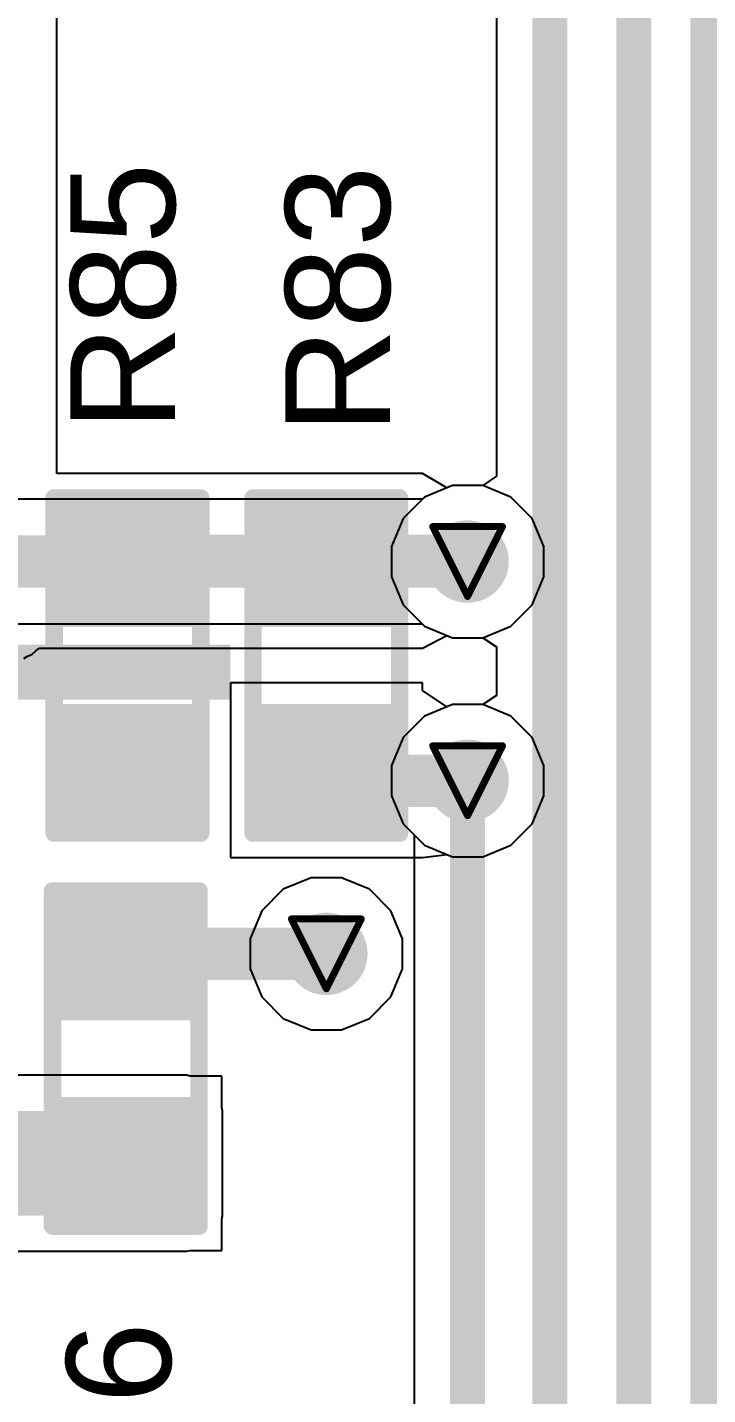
# Model space of a CAD drawing. Header units: inches. Extents: x 0 to 12.2, y 0 to 7.
# Drawn here: x 0.7339 to 0.9288, y 2.9761 to 3.3678 of the extents above; entities that cross this region are included whole.
import ezdxf

# ---------------------------------------------------------------- set-up
doc = ezdxf.new("R2010")
doc.units = ezdxf.units.IN
doc.header["$MEASUREMENT"] = 0
for name, color, linetype in [('Bottom Layer', 5, 'Continuous'), ('Drill Drawing', 1, 'Continuous'), ('Layer 1', 16, 'Continuous'), ('Layer 2', 76, 'Continuous'), ('Top Layer', 1, 'Continuous'), ('Top Overlay', 2, 'Continuous'), ('Top Paste', 8, 'Continuous'), ('Top Solder', 216, 'Continuous'), ('Via Holes', 16, 'Continuous')]:
    doc.layers.add(name, color=color, linetype=linetype)
doc.styles.add('Arial', font='', dxfattribs={"height": 0.2})
doc.styles.get('Arial').set_extended_font_data('Arial')

# ---------------------------------------------------------------- blocks, each defined once
blk = doc.blocks.new('R___0603_78')
at = {"layer": 'Top Layer'}
for points in [[(-0.015, 0.0175), (-0.015, -0.0175), (-0.045, -0.0175), (-0.045, 0.0175)], [(0.045, 0.0175), (0.045, -0.0175), (0.015, -0.0175), (0.015, 0.0175)]]:
    blk.add_hatch(color=1, dxfattribs=at).paths.add_polyline_path(points)
at = {"layer": 'Top Paste'}
for points in [[(-0.015, 0.0175), (-0.015, -0.0175), (-0.045, -0.0175), (-0.045, 0.0175)], [(0.045, 0.0175), (0.045, -0.0175), (0.015, -0.0175), (0.015, 0.0175)]]:
    blk.add_hatch(color=8, dxfattribs=at).paths.add_polyline_path(points)
at = {"layer": 'Top Solder'}
for points in [[(-0.011, 0.0215), (-0.011, -0.0215), (-0.049, -0.0215), (-0.049, 0.0215)], [(0.049, 0.0215), (0.049, -0.0215), (0.011, -0.0215), (0.011, 0.0215)]]:
    blk.add_hatch(color=216, dxfattribs=at).paths.add_polyline_path(points)
at = {"layer": 'Top Overlay'}
for points in [[(0.048, 0.021, 0.005, 0.005, 0), (-0.048, 0.021, 0.005, 0.005, 0)], [(-0.048, -0.021, 0.005, 0.005, 0), (-0.048, 0.021, 0.005, 0.005, 0)], [(0.048, -0.021, 0.005, 0.005, 0), (0.048, 0.021, 0.005, 0.005, 0)], [(0.048, -0.021, 0.005, 0.005, 0), (-0.048, -0.021, 0.005, 0.005, 0)]]:
    blk.add_lwpolyline(points, format="xyseb", dxfattribs=at)
for points in [[(-0.04925, 0.021, 0.0025, 0.0025, 1), (-0.04675, 0.021, 0.0025, 0.0025, 1)], [(-0.04925, 0.021, 0.0025, 0.0025, 1), (-0.04675, 0.021, 0.0025, 0.0025, 1)], [(0.04675, 0.021, 0.0025, 0.0025, 1), (0.04925, 0.021, 0.0025, 0.0025, 1)], [(0.04675, 0.021, 0.0025, 0.0025, 1), (0.04925, 0.021, 0.0025, 0.0025, 1)], [(-0.04925, -0.021, 0.0025, 0.0025, 1), (-0.04675, -0.021, 0.0025, 0.0025, 1)], [(-0.04925, -0.021, 0.0025, 0.0025, 1), (-0.04675, -0.021, 0.0025, 0.0025, 1)], [(0.04675, -0.021, 0.0025, 0.0025, 1), (0.04925, -0.021, 0.0025, 0.0025, 1)], [(0.04675, -0.021, 0.0025, 0.0025, 1), (0.04925, -0.021, 0.0025, 0.0025, 1)]]:
    blk.add_lwpolyline(points, format="xyseb", close=True, dxfattribs=at)
blk = doc.blocks.new('R___0603_79')
at = {"layer": 'Top Layer'}
for points in [[(-0.015, 0.0175), (-0.015, -0.0175), (-0.045, -0.0175), (-0.045, 0.0175)], [(0.045, 0.0175), (0.045, -0.0175), (0.015, -0.0175), (0.015, 0.0175)]]:
    blk.add_hatch(color=1, dxfattribs=at).paths.add_polyline_path(points)
at = {"layer": 'Top Paste'}
for points in [[(-0.015, 0.0175), (-0.015, -0.0175), (-0.045, -0.0175), (-0.045, 0.0175)], [(0.045, 0.0175), (0.045, -0.0175), (0.015, -0.0175), (0.015, 0.0175)]]:
    blk.add_hatch(color=8, dxfattribs=at).paths.add_polyline_path(points)
at = {"layer": 'Top Solder'}
for points in [[(-0.011, 0.0215), (-0.011, -0.0215), (-0.049, -0.0215), (-0.049, 0.0215)], [(0.049, 0.0215), (0.049, -0.0215), (0.011, -0.0215), (0.011, 0.0215)]]:
    blk.add_hatch(color=216, dxfattribs=at).paths.add_polyline_path(points)
at = {"layer": 'Top Overlay'}
for points in [[(-0.048, 0.021, 0.005, 0.005, 0), (-0.048, -0.021, 0.005, 0.005, 0)], [(-0.048, 0.021, 0.005, 0.005, 0), (0.048, 0.021, 0.005, 0.005, 0)], [(0.048, 0.021, 0.005, 0.005, 0), (0.048, -0.021, 0.005, 0.005, 0)], [(-0.048, -0.021, 0.005, 0.005, 0), (0.048, -0.021, 0.005, 0.005, 0)]]:
    blk.add_lwpolyline(points, format="xyseb", dxfattribs=at)
for points in [[(-0.04925, 0.021, 0.0025, 0.0025, 1), (-0.04675, 0.021, 0.0025, 0.0025, 1)], [(-0.04925, 0.021, 0.0025, 0.0025, 1), (-0.04675, 0.021, 0.0025, 0.0025, 1)], [(0.04675, 0.021, 0.0025, 0.0025, 1), (0.04925, 0.021, 0.0025, 0.0025, 1)], [(0.04675, 0.021, 0.0025, 0.0025, 1), (0.04925, 0.021, 0.0025, 0.0025, 1)], [(-0.04925, -0.021, 0.0025, 0.0025, 1), (-0.04675, -0.021, 0.0025, 0.0025, 1)], [(-0.04925, -0.021, 0.0025, 0.0025, 1), (-0.04675, -0.021, 0.0025, 0.0025, 1)], [(0.04675, -0.021, 0.0025, 0.0025, 1), (0.04925, -0.021, 0.0025, 0.0025, 1)], [(0.04675, -0.021, 0.0025, 0.0025, 1), (0.04925, -0.021, 0.0025, 0.0025, 1)]]:
    blk.add_lwpolyline(points, format="xyseb", close=True, dxfattribs=at)
blk = doc.blocks.new('R___0603_81')
at = {"layer": 'Top Layer'}
for points in [[(-0.015, 0.0175), (-0.015, -0.0175), (-0.045, -0.0175), (-0.045, 0.0175)], [(0.045, 0.0175), (0.045, -0.0175), (0.015, -0.0175), (0.015, 0.0175)]]:
    blk.add_hatch(color=1, dxfattribs=at).paths.add_polyline_path(points)
at = {"layer": 'Top Paste'}
for points in [[(-0.015, 0.0175), (-0.015, -0.0175), (-0.045, -0.0175), (-0.045, 0.0175)], [(0.045, 0.0175), (0.045, -0.0175), (0.015, -0.0175), (0.015, 0.0175)]]:
    blk.add_hatch(color=8, dxfattribs=at).paths.add_polyline_path(points)
at = {"layer": 'Top Solder'}
for points in [[(-0.011, 0.0215), (-0.011, -0.0215), (-0.049, -0.0215), (-0.049, 0.0215)], [(0.049, 0.0215), (0.049, -0.0215), (0.011, -0.0215), (0.011, 0.0215)]]:
    blk.add_hatch(color=216, dxfattribs=at).paths.add_polyline_path(points)
at = {"layer": 'Top Overlay'}
for points in [[(-0.048, 0.021, 0.005, 0.005, 0), (-0.048, -0.021, 0.005, 0.005, 0)], [(-0.048, 0.021, 0.005, 0.005, 0), (0.048, 0.021, 0.005, 0.005, 0)], [(0.048, 0.021, 0.005, 0.005, 0), (0.048, -0.021, 0.005, 0.005, 0)], [(-0.048, -0.021, 0.005, 0.005, 0), (0.048, -0.021, 0.005, 0.005, 0)]]:
    blk.add_lwpolyline(points, format="xyseb", dxfattribs=at)
for points in [[(-0.04925, 0.021, 0.0025, 0.0025, 1), (-0.04675, 0.021, 0.0025, 0.0025, 1)], [(-0.04925, 0.021, 0.0025, 0.0025, 1), (-0.04675, 0.021, 0.0025, 0.0025, 1)], [(0.04675, 0.021, 0.0025, 0.0025, 1), (0.04925, 0.021, 0.0025, 0.0025, 1)], [(0.04675, 0.021, 0.0025, 0.0025, 1), (0.04925, 0.021, 0.0025, 0.0025, 1)], [(-0.04925, -0.021, 0.0025, 0.0025, 1), (-0.04675, -0.021, 0.0025, 0.0025, 1)], [(-0.04925, -0.021, 0.0025, 0.0025, 1), (-0.04675, -0.021, 0.0025, 0.0025, 1)], [(0.04675, -0.021, 0.0025, 0.0025, 1), (0.04925, -0.021, 0.0025, 0.0025, 1)], [(0.04675, -0.021, 0.0025, 0.0025, 1), (0.04925, -0.021, 0.0025, 0.0025, 1)]]:
    blk.add_lwpolyline(points, format="xyseb", close=True, dxfattribs=at)

msp = doc.modelspace()

# ---------------------------------------------------------------- hatches: boundary and pattern name
at = {"layer": 'Bottom Layer'}
h = msp.add_hatch(color=5, dxfattribs=at)
edge = h.paths.add_edge_path()
edge.add_arc((0.86, 3.21481), 0.01181, 0, 360)
h = msp.add_hatch(color=5, dxfattribs=at)
edge = h.paths.add_edge_path()
edge.add_arc((0.86, 3.15202), 0.01181, 0, 360)
h = msp.add_hatch(color=5, dxfattribs=at)
edge = h.paths.add_edge_path()
edge.add_arc((0.81954, 3.10242), 0.01181, 0, 360)
at = {"layer": 'Layer 1'}
h = msp.add_hatch(color=16, dxfattribs=at)
edge = h.paths.add_edge_path()
edge.add_arc((0.86, 3.21481), 0.01181, 0, 360)
h = msp.add_hatch(color=16, dxfattribs=at)
edge = h.paths.add_edge_path()
edge.add_arc((0.86, 3.15202), 0.01181, 0, 360)
h = msp.add_hatch(color=16, dxfattribs=at)
edge = h.paths.add_edge_path()
edge.add_arc((0.81954, 3.10242), 0.01181, 0, 360)
at = {"layer": 'Layer 2'}
h = msp.add_hatch(color=76, dxfattribs=at)
edge = h.paths.add_edge_path()
edge.add_arc((0.86, 3.21481), 0.01181, 0, 360)
h = msp.add_hatch(color=76, dxfattribs=at)
edge = h.paths.add_edge_path()
edge.add_arc((0.86, 3.15202), 0.01181, 0, 360)
h = msp.add_hatch(color=76, dxfattribs=at)
edge = h.paths.add_edge_path()
edge.add_arc((0.81954, 3.10242), 0.01181, 0, 360)
at = {"layer": 'Top Layer'}
h = msp.add_hatch(color=1, dxfattribs=at)
edge = h.paths.add_edge_path()
edge.add_arc((0.86, 3.21481), 0.01181, 0, 360)
for points in [[(0.66732, 3.1752), (0.79204, 3.1752), (0.79204, 3.19095), (0.66732, 3.19095)], [(0.68883, 3.02742), (0.77958, 3.02742), (0.77958, 3.05742), (0.68883, 3.05742)]]:
    msp.add_hatch(color=1, dxfattribs=at).paths.add_polyline_path(points)
h = msp.add_hatch(color=1, dxfattribs=at)
edge = h.paths.add_edge_path()
edge.add_arc((0.86, 3.15202), 0.01181, 0, 360)
h = msp.add_hatch(color=1, dxfattribs=at)
edge = h.paths.add_edge_path()
edge.add_arc((0.81954, 3.10242), 0.01181, 0, 360)
at = {"layer": 'Via Holes'}
h = msp.add_hatch(color=7, dxfattribs=at)
edge = h.paths.add_edge_path()
edge.add_arc((0.86, 3.21481), 0.00591, 0, 360)
h = msp.add_hatch(color=7, dxfattribs=at)
edge = h.paths.add_edge_path()
edge.add_arc((0.86, 3.15202), 0.00591, 0, 360)
h = msp.add_hatch(color=7, dxfattribs=at)
edge = h.paths.add_edge_path()
edge.add_arc((0.81954, 3.10242), 0.00591, 0, 360)

# ---------------------------------------------------------------- linework, layer by layer
at = {"layer": 'Bottom Layer'}
for p, q in [((0.86831, 4.2496), (0.86831, 3.23927)), ((0.85566, 3.23662), (0.84765, 3.2333)), ((0.86434, 3.23662), (0.85566, 3.23662)), ((0.86831, 3.23927), (0.86434, 3.23662)), ((0.847, 3.23265), (0.60159, 3.23265)), ((0.84765, 3.2333), (0.847, 3.23265)), ((0.60159, 3.19697), (0.847, 3.19697)), ((0.847, 3.19697), (0.84765, 3.19632)), ((0.84765, 3.19632), (0.85566, 3.193)), ((0.85566, 3.193), (0.86434, 3.193)), ((0.86434, 3.193), (0.86831, 3.19035)), ((0.86831, 3.19035), (0.86831, 3.17648)), ((0.85566, 3.17383), (0.84765, 3.17051)), ((0.86434, 3.17383), (0.85566, 3.17383)), ((0.86831, 3.17648), (0.86434, 3.17383)), ((0.84765, 3.17051), (0.84151, 3.16438)), ((0.84151, 3.16438), (0.83819, 3.15636)), ((0.83819, 3.15636), (0.83819, 3.14768)), ((0.83819, 3.14768), (0.84151, 3.13967)), ((0.84151, 3.13967), (0.84471, 3.13647)), ((0.84471, 3.13647), (0.84471, 2.44016))]:
    msp.add_line(p, q, dxfattribs=at)
for points in [[(0.90765, 2.88202, 0.01, 0.01, 0), (0.90765, 4.26058, 0.01, 0.01, 0)], [(0.9288, 2.3907, 0.01, 0.01, 0), (0.9288, 4.25724, 0.01, 0.01, 0)], [(0.8836, 2.863, 0.01, 0.01, 0), (0.8836, 4.25224, 0.01, 0.01, 0)], [(0.58898, 3.21481, 0.015, 0.015, 0), (0.85961, 3.21481, 0.015, 0.015, 0)], [(0.85961, 3.21241, 0.007, 0.007, 0), (0.86, 3.21202, 0.007, 0.007, 0)], [(0.86, 2.42739, 0.01, 0.01, 0), (0.86, 3.15202, 0.01, 0.01, 0)]]:
    msp.add_lwpolyline(points, format="xyseb", dxfattribs=at)
for points in [[(0.85586, 3.21481, 0.0075, 0.0075, 1), (0.86336, 3.21481, 0.0075, 0.0075, 1)], [(0.85786, 3.21241, 0.0035, 0.0035, 1), (0.86136, 3.21241, 0.0035, 0.0035, 1)], [(0.85825, 3.21202, 0.0035, 0.0035, 1), (0.86175, 3.21202, 0.0035, 0.0035, 1)], [(0.8575, 3.15202, 0.005, 0.005, 1), (0.8625, 3.15202, 0.005, 0.005, 1)]]:
    msp.add_lwpolyline(points, format="xyseb", close=True, dxfattribs=at)
at = {"layer": 'Drill Drawing'}
for points in [[(0.85, 3.22481, 0.002, 0.002, 0), (0.87, 3.22481, 0.002, 0.002, 0)], [(0.85, 3.22481, 0.002, 0.002, 0), (0.86, 3.20481, 0.002, 0.002, 0)], [(0.86, 3.20481, 0.002, 0.002, 0), (0.87, 3.22481, 0.002, 0.002, 0)], [(0.85, 3.16202, 0.002, 0.002, 0), (0.87, 3.16202, 0.002, 0.002, 0)], [(0.85, 3.16202, 0.002, 0.002, 0), (0.86, 3.14202, 0.002, 0.002, 0)], [(0.86, 3.14202, 0.002, 0.002, 0), (0.87, 3.16202, 0.002, 0.002, 0)], [(0.80954, 3.11242, 0.002, 0.002, 0), (0.82954, 3.11242, 0.002, 0.002, 0)], [(0.80954, 3.11242, 0.002, 0.002, 0), (0.81954, 3.09242, 0.002, 0.002, 0)], [(0.81954, 3.09242, 0.002, 0.002, 0), (0.82954, 3.11242, 0.002, 0.002, 0)]]:
    msp.add_lwpolyline(points, format="xyseb", dxfattribs=at)
for points in [[(0.8495, 3.22481, 0.001, 0.001, 1), (0.8505, 3.22481, 0.001, 0.001, 1)], [(0.8495, 3.22481, 0.001, 0.001, 1), (0.8505, 3.22481, 0.001, 0.001, 1)], [(0.8695, 3.22481, 0.001, 0.001, 1), (0.8705, 3.22481, 0.001, 0.001, 1)], [(0.8695, 3.22481, 0.001, 0.001, 1), (0.8705, 3.22481, 0.001, 0.001, 1)], [(0.8595, 3.20481, 0.001, 0.001, 1), (0.8605, 3.20481, 0.001, 0.001, 1)], [(0.8595, 3.20481, 0.001, 0.001, 1), (0.8605, 3.20481, 0.001, 0.001, 1)], [(0.8495, 3.16202, 0.001, 0.001, 1), (0.8505, 3.16202, 0.001, 0.001, 1)], [(0.8495, 3.16202, 0.001, 0.001, 1), (0.8505, 3.16202, 0.001, 0.001, 1)], [(0.8695, 3.16202, 0.001, 0.001, 1), (0.8705, 3.16202, 0.001, 0.001, 1)], [(0.8695, 3.16202, 0.001, 0.001, 1), (0.8705, 3.16202, 0.001, 0.001, 1)], [(0.8595, 3.14202, 0.001, 0.001, 1), (0.8605, 3.14202, 0.001, 0.001, 1)], [(0.8595, 3.14202, 0.001, 0.001, 1), (0.8605, 3.14202, 0.001, 0.001, 1)], [(0.80904, 3.11242, 0.001, 0.001, 1), (0.81004, 3.11242, 0.001, 0.001, 1)], [(0.80904, 3.11242, 0.001, 0.001, 1), (0.81004, 3.11242, 0.001, 0.001, 1)], [(0.82904, 3.11242, 0.001, 0.001, 1), (0.83004, 3.11242, 0.001, 0.001, 1)], [(0.82904, 3.11242, 0.001, 0.001, 1), (0.83004, 3.11242, 0.001, 0.001, 1)], [(0.81904, 3.09242, 0.001, 0.001, 1), (0.82004, 3.09242, 0.001, 0.001, 1)], [(0.81904, 3.09242, 0.001, 0.001, 1), (0.82004, 3.09242, 0.001, 0.001, 1)]]:
    msp.add_lwpolyline(points, format="xyseb", close=True, dxfattribs=at)
at = {"layer": 'Layer 1'}
for p, q in [((0.85566, 3.23662), (0.84765, 3.2333)), ((0.86434, 3.23662), (0.85566, 3.23662)), ((0.87235, 3.2333), (0.86434, 3.23662)), ((0.84765, 3.2333), (0.84151, 3.22716)), ((0.87849, 3.22716), (0.87235, 3.2333)), ((0.84151, 3.22716), (0.83819, 3.21915)), ((0.88181, 3.21915), (0.87849, 3.22716)), ((0.83819, 3.21915), (0.83819, 3.21047)), ((0.88181, 3.21047), (0.88181, 3.21915)), ((0.83819, 3.21047), (0.84151, 3.20245)), ((0.87849, 3.20245), (0.88181, 3.21047)), ((0.84151, 3.20245), (0.84765, 3.19632)), ((0.87235, 3.19632), (0.87849, 3.20245)), ((0.84765, 3.19632), (0.85566, 3.193)), ((0.85566, 3.193), (0.86434, 3.193)), ((0.86434, 3.193), (0.87235, 3.19632)), ((0.85566, 3.17383), (0.84765, 3.17051)), ((0.86434, 3.17383), (0.85566, 3.17383)), ((0.87235, 3.17051), (0.86434, 3.17383)), ((0.84765, 3.17051), (0.84151, 3.16438)), ((0.87849, 3.16438), (0.87235, 3.17051)), ((0.84151, 3.16438), (0.83819, 3.15636)), ((0.88181, 3.15636), (0.87849, 3.16438)), ((0.83819, 3.15636), (0.83819, 3.14768)), ((0.88181, 3.14768), (0.88181, 3.15636)), ((0.83819, 3.14768), (0.84151, 3.13967)), ((0.87849, 3.13967), (0.88181, 3.14768)), ((0.84151, 3.13967), (0.84765, 3.13353)), ((0.87235, 3.13353), (0.87849, 3.13967)), ((0.84765, 3.13353), (0.85566, 3.13021)), ((0.85566, 3.13021), (0.86434, 3.13021)), ((0.86434, 3.13021), (0.87235, 3.13353))]:
    msp.add_line(p, q, dxfattribs=at)
at = {"layer": 'Layer 2'}
for p, q in [((0.85566, 3.23662), (0.84765, 3.2333)), ((0.86434, 3.23662), (0.85566, 3.23662)), ((0.87235, 3.2333), (0.86434, 3.23662)), ((0.84765, 3.2333), (0.84151, 3.22716)), ((0.87849, 3.22716), (0.87235, 3.2333)), ((0.84151, 3.22716), (0.83819, 3.21915)), ((0.88181, 3.21915), (0.87849, 3.22716)), ((0.83819, 3.21915), (0.83819, 3.21047)), ((0.88181, 3.21047), (0.88181, 3.21915)), ((0.83819, 3.21047), (0.84151, 3.20245)), ((0.87849, 3.20245), (0.88181, 3.21047)), ((0.84151, 3.20245), (0.84765, 3.19632)), ((0.87235, 3.19632), (0.87849, 3.20245)), ((0.84765, 3.19632), (0.85566, 3.193)), ((0.85566, 3.193), (0.86434, 3.193)), ((0.86434, 3.193), (0.87235, 3.19632)), ((0.85566, 3.17383), (0.84765, 3.17051)), ((0.86434, 3.17383), (0.85566, 3.17383)), ((0.87235, 3.17051), (0.86434, 3.17383)), ((0.84765, 3.17051), (0.84151, 3.16438)), ((0.87849, 3.16438), (0.87235, 3.17051)), ((0.84151, 3.16438), (0.83819, 3.15636)), ((0.88181, 3.15636), (0.87849, 3.16438)), ((0.83819, 3.15636), (0.83819, 3.14768)), ((0.88181, 3.14768), (0.88181, 3.15636)), ((0.83819, 3.14768), (0.84151, 3.13967)), ((0.87849, 3.13967), (0.88181, 3.14768)), ((0.84151, 3.13967), (0.84765, 3.13353)), ((0.87235, 3.13353), (0.87849, 3.13967)), ((0.84765, 3.13353), (0.85566, 3.13021)), ((0.85566, 3.13021), (0.86434, 3.13021)), ((0.86434, 3.13021), (0.87235, 3.13353)), ((0.81521, 3.12423), (0.80719, 3.12091)), ((0.82388, 3.12423), (0.81521, 3.12423)), ((0.8319, 3.12091), (0.82388, 3.12423)), ((0.80719, 3.12091), (0.80105, 3.11477)), ((0.83803, 3.11477), (0.8319, 3.12091)), ((0.80105, 3.11477), (0.79773, 3.10676)), ((0.84136, 3.10676), (0.83803, 3.11477)), ((0.79773, 3.10676), (0.79773, 3.09808)), ((0.84136, 3.09808), (0.84136, 3.10676)), ((0.79773, 3.09808), (0.80105, 3.09006)), ((0.83803, 3.09006), (0.84136, 3.09808)), ((0.80105, 3.09006), (0.80719, 3.08393)), ((0.8319, 3.08393), (0.83803, 3.09006)), ((0.80719, 3.08393), (0.81521, 3.08061)), ((0.82388, 3.08061), (0.8319, 3.08393)), ((0.81521, 3.08061), (0.82388, 3.08061))]:
    msp.add_line(p, q, dxfattribs=at)
at = {"layer": 'Top Layer'}
for p, q in [((0.74229, 3.24002), (0.74229, 3.39578)), ((0.79006, 3.24002), (0.74229, 3.24002)), ((0.79204, 3.24002), (0.79006, 3.24002)), ((0.79006, 3.24002), (0.79006, 3.24002)), ((0.84704, 3.24002), (0.79204, 3.24002)), ((0.79204, 3.24002), (0.79204, 3.24002)), ((0.85404, 3.23595), (0.84704, 3.24002)), ((0.84704, 3.24002), (0.84704, 3.24002)), ((0.85566, 3.23662), (0.85404, 3.23595)), ((0.86434, 3.23662), (0.85566, 3.23662)), ((0.87235, 3.2333), (0.86434, 3.23662)), ((0.87849, 3.22716), (0.87235, 3.2333)), ((0.88181, 3.21915), (0.87849, 3.22716)), ((0.88181, 3.21047), (0.88181, 3.21915)), ((0.87849, 3.20245), (0.88181, 3.21047)), ((0.87235, 3.19632), (0.87849, 3.20245)), ((0.84704, 3.19002), (0.85404, 3.19367)), ((0.85404, 3.19367), (0.85566, 3.193)), ((0.85566, 3.193), (0.86434, 3.193)), ((0.86434, 3.193), (0.87235, 3.19632)), ((0.73511, 3.18817), (0.73637, 3.18936)), ((0.73637, 3.18936), (0.73735, 3.19002)), ((0.73735, 3.19002), (0.79006, 3.19002)), ((0.79006, 3.19002), (0.79006, 3.19002)), ((0.79006, 3.19002), (0.79204, 3.19002)), ((0.79204, 3.19002), (0.79204, 3.19002)), ((0.79204, 3.19002), (0.84704, 3.19002)), ((0.84704, 3.19002), (0.84704, 3.19002)), ((0.73285, 3.18701), (0.73391, 3.18772)), ((0.73391, 3.18772), (0.73511, 3.18817)), ((0.73511, 3.18817), (0.73511, 3.18817)), ((0.84704, 3.18002), (0.79204, 3.18002)), ((0.79204, 3.18002), (0.79204, 3.13002)), ((0.84704, 3.17784), (0.84704, 3.18002)), ((0.85404, 3.17316), (0.84704, 3.17784)), ((0.85566, 3.17383), (0.85404, 3.17316)), ((0.86434, 3.17383), (0.85566, 3.17383)), ((0.87235, 3.17051), (0.86434, 3.17383)), ((0.87849, 3.16438), (0.87235, 3.17051)), ((0.88181, 3.15636), (0.87849, 3.16438)), ((0.88181, 3.14768), (0.88181, 3.15636)), ((0.87849, 3.13967), (0.88181, 3.14768)), ((0.87235, 3.13353), (0.87849, 3.13967)), ((0.79204, 3.13002), (0.84704, 3.13002)), ((0.84704, 3.13002), (0.85404, 3.13088)), ((0.84704, 3.13002), (0.84704, 3.13002)), ((0.84704, 3.13002), (0.84704, 3.13002)), ((0.85404, 3.13088), (0.85566, 3.13021)), ((0.85566, 3.13021), (0.86434, 3.13021)), ((0.86434, 3.13021), (0.87235, 3.13353)), ((0.77958, 3.06762), (0.70337, 3.06762)), ((0.78056, 3.06742), (0.77958, 3.06762)), ((0.78958, 3.06742), (0.78056, 3.06742)), ((0.78958, 3.0584), (0.78958, 3.06742)), ((0.78977, 3.05742), (0.78958, 3.0584)), ((0.78977, 3.02742), (0.78977, 3.05742)), ((0.78958, 3.02643), (0.78977, 3.02742)), ((0.78958, 3.01742), (0.78958, 3.02643)), ((0.68883, 3.01722), (0.77958, 3.01722)), ((0.77958, 3.01722), (0.78056, 3.01742)), ((0.78056, 3.01742), (0.78958, 3.01742))]:
    msp.add_line(p, q, dxfattribs=at)
for points in [[(0.76256, 3.21502, 0.015, 0.015, 0), (0.81954, 3.21502, 0.015, 0.015, 0)], [(0.81954, 3.21502, 0.015, 0.015, 0), (0.86, 3.21502, 0.015, 0.015, 0)], [(0.81954, 3.15202, 0.015, 0.015, 0), (0.86, 3.15202, 0.015, 0.015, 0)], [(0.76208, 3.10242, 0.015, 0.015, 0), (0.81954, 3.10242, 0.015, 0.015, 0)]]:
    msp.add_lwpolyline(points, format="xyseb", dxfattribs=at)
for points in [[(0.75881, 3.21502, 0.0075, 0.0075, 1), (0.76631, 3.21502, 0.0075, 0.0075, 1)], [(0.81579, 3.21502, 0.0075, 0.0075, 1), (0.82329, 3.21502, 0.0075, 0.0075, 1)], [(0.81579, 3.21502, 0.0075, 0.0075, 1), (0.82329, 3.21502, 0.0075, 0.0075, 1)], [(0.85625, 3.21502, 0.0075, 0.0075, 1), (0.86375, 3.21502, 0.0075, 0.0075, 1)], [(0.81579, 3.15202, 0.0075, 0.0075, 1), (0.82329, 3.15202, 0.0075, 0.0075, 1)], [(0.85625, 3.15202, 0.0075, 0.0075, 1), (0.86375, 3.15202, 0.0075, 0.0075, 1)], [(0.75833, 3.10242, 0.0075, 0.0075, 1), (0.76583, 3.10242, 0.0075, 0.0075, 1)], [(0.81579, 3.10242, 0.0075, 0.0075, 1), (0.82329, 3.10242, 0.0075, 0.0075, 1)]]:
    msp.add_lwpolyline(points, format="xyseb", close=True, dxfattribs=at)

# ---------------------------------------------------------------- block references
for name, p, rotation in [('R___0603_79', (0.76256, 3.18502), 90), ('R___0603_81', (0.81954, 3.18502), 90), ('R___0603_78', (0.76208, 3.07242), 270)]:
    msp.add_blockref(name, p, dxfattribs=dict(rotation=rotation))

# ---------------------------------------------------------------- texts
at = {"layer": 'Top Overlay', "style": 'Arial'}
for s, p in [('R85', (0.77619, 3.25218)), ('R83', (0.83775, 3.25137)), ('R86', (0.775, 2.92001))]:
    msp.add_text(s, height=0.03, rotation=90, dxfattribs=at).set_placement(p)

doc.saveas('drawing.dxf')
